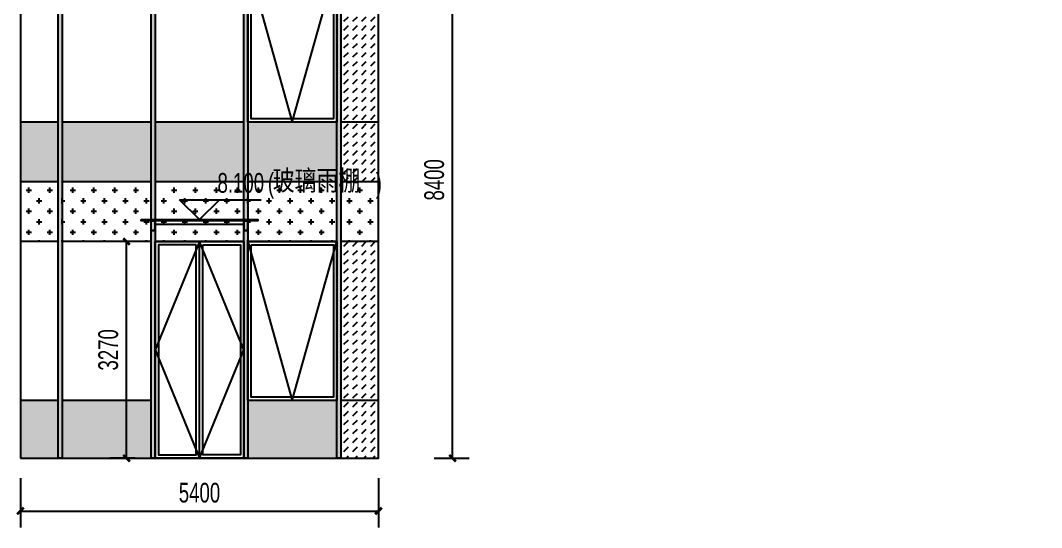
# Model space of a CAD drawing. Extents: x -3 to 440502, y -49243 to 59402.
# Drawn here: x 186296 to 201696, y 15893 to 23544 of the extents above; entities that cross this region are included whole.
import ezdxf

# ---------------------------------------------------------------- set-up
doc = ezdxf.new("R2010")
doc.units = 0
doc.header["$LTSCALE"] = 1000
doc.header["$MEASUREMENT"] = 0
for name, color, linetype in [('01-标注_尺寸', 124, 'Continuous'), ('01-标注_标高', 200, 'Continuous'), ('02-TEXT_标注', 130, 'Continuous'), ('05-填充_156', 156, 'Continuous'), ('05-填充_18', 18, 'Continuous'), ('05-填充_天正', 26, 'Continuous'), ('A-C_窗', 140, 'Continuous'), ('D_玻璃', 152, 'Continuous'), ('D_铝板', 181, 'Continuous'), ('E-立面', 255, 'Continuous')]:
    doc.layers.add(name, color=color, linetype=linetype)
doc.styles.add('_TCH_DIM', font='ros.shx', dxfattribs={"bigfont": 'jd.shx'})
doc.styles.add('_TCH_DIM_T3', font='ros.shx', dxfattribs={"width": 0.705882, "bigfont": 'jd.shx'})
doc.dimstyles.new('_TCH_ARCH&&100', dxfattribs={"dimtxt": 297.5, "dimasz": 100, "dimexe": 250, "dimexo": 300, "dimgap": 126.25, "dimtad": 1, "dimdec": 0, "dimzin": 0, "dimdsep": 46, "dimtxsty": '_TCH_DIM_T3', "dimblk": 'ARCHTICK', "dimcen": 0.09, "dimclrt": 7, "dimazin": 2, "dimtfac": 1, "dimtdec": 0, "dimtix": 1, "dimtmove": 2, "dimatfit": 3, "dimfxl": 0, "dimtolj": 1, "dimtzin": 0, "dimarcsym": 0})
pattern_1 = [(360, (199688.71, -76172.83), (158.75, 158.75), [79.375, -238.125]), (90, (199728.4, -76212.51), (-158.75, 158.75), [79.375, -238.125])]

# ---------------------------------------------------------------- blocks, each defined once
blk = doc.blocks.new('A$C2DDF4F07')
at = {"layer": 'A-C_窗'}
for points in [[(0, 2400), (1340, 2400), (1340, 0), (0, 0)], [(50, 2350), (1290, 2350), (1290, 50), (50, 50)]]:
    blk.add_lwpolyline(points, close=True, dxfattribs=at)
blk.add_lwpolyline([(0, 2400), (670, 0), (1340, 2400)], dxfattribs=at)
blk = doc.blocks.new('A$C45C43561')
at = {"layer": 'A-C_窗'}
for points in [[(60, -1000), (60, 2270), (1400, 2270), (1400, -1000)], [(730, 2270), (60, 2270), (60, -1000), (730, -1000)], [(680, 2220), (110, 2220), (110, -950), (680, -950)], [(780, 2220), (1350, 2220), (1350, -950), (780, -950)]]:
    blk.add_lwpolyline(points, close=True, dxfattribs=at)
blk.add_lwpolyline([(730, 2270), (60, 635), (730, -1000), (1400, 635), (730, 2270)], dxfattribs=at)
blk = doc.blocks.new('yp')
at = {"layer": 'D_玻璃'}
blk.add_lwpolyline([(-1610, 168), (150, 168), (150, 150), (-1610, 150)], close=True, dxfattribs=at)
at = {"layer": 'D_铝板'}
blk.add_line((-1400, 100), (-60, 100), dxfattribs=at)
for points in [[(-1460, 150), (-1400, 150), (-1400, 0), (-1460, 0), (-1460, 150)], [(-60, 150), (0, 150), (0, 0), (-60, 0), (-60, 150)]]:
    blk.add_lwpolyline(points, dxfattribs=at)
for points in [[(-1457, 147), (-1403, 147), (-1403, 3), (-1457, 3)], [(-57, 147), (-3, 147), (-3, 3), (-57, 3)]]:
    blk.add_lwpolyline(points, close=True, dxfattribs=at)
blk = doc.blocks.new('*U41')
at = {"layer": '05-填充_18'}
h = blk.add_hatch(color=256, dxfattribs=at)
h.dxf.hatch_style = 1
h.paths.add_polyline_path([(60, -14090), (0, -14090), (0, 310), (60, 310)])
blk.add_lwpolyline([(60, -14090), (0, -14090), (0, 310), (60, 310)], close=True)
blk = doc.blocks.new('*U39')
at = {"layer": '05-填充_18'}
h = blk.add_hatch(color=256, dxfattribs=at)
h.dxf.hatch_style = 1
h.paths.add_polyline_path([(60, -14090), (0, -14090), (0, 310), (60, 310)])
blk.add_lwpolyline([(60, -14090), (0, -14090), (0, 310), (60, 310)], close=True)
blk = doc.blocks.new('_ArchTick')
at = {"color": 0, "linetype": 'ByBlock', "const_width": 0.4}
blk.add_lwpolyline([(-0.5, -0.5), (0.5, 0.5)], dxfattribs=at)
blk = doc.blocks.new('*D542')
at = {"layer": '01-标注_尺寸', "color": 0, "lineweight": -2, "transparency": 16777216}
for p, q in [((188026, 20209), (187646, 20209)), ((187896, 16939), (187896, 20209)), ((188026, 16939), (187646, 16939))]:
    blk.add_line(p, q, dxfattribs=at)
at = {"layer": 'Defpoints', "color": 0, "transparency": 16777216}
for p in [(187896, 20209), (188326, 20209), (188326, 16939)]:
    blk.add_point(p, dxfattribs=at)
at = {"layer": '01-标注_尺寸', "color": 0, "lineweight": -2, "transparency": 16777216, "xscale": 100, "yscale": 100, "zscale": 100}
for p, rotation in [((187896, 20209), 90), ((187896, 16939), 270)]:
    blk.add_blockref('_ArchTick', p, dxfattribs=dict(at, rotation=rotation))
at = {"layer": '01-标注_尺寸', "color": 7, "transparency": 16777216, "insert": (187621, 18574), "char_height": 297.5, "attachment_point": 5, "rotation": 90, "style": '_TCH_DIM_T3'}
blk.add_mtext('\\A1;3270', dxfattribs=at)
blk = doc.blocks.new('*D552')
at = {"layer": '01-标注_尺寸', "color": 0, "lineweight": -2, "transparency": 16777216}
for p, q in [((192536, 25339), (193062, 25339)), ((192812, 16939), (192812, 25339)), ((192536, 16939), (193062, 16939))]:
    blk.add_line(p, q, dxfattribs=at)
at = {"layer": 'Defpoints', "color": 0, "transparency": 16777216}
for p in [(192236, 25339), (192812, 25339), (192236, 16939)]:
    blk.add_point(p, dxfattribs=at)
at = {"layer": '01-标注_尺寸', "color": 0, "lineweight": -2, "transparency": 16777216, "xscale": 100, "yscale": 100, "zscale": 100}
for p, rotation in [((192812, 25339), 90), ((192812, 16939), 270)]:
    blk.add_blockref('_ArchTick', p, dxfattribs=dict(at, rotation=rotation))
at = {"layer": '01-标注_尺寸', "color": 7, "transparency": 16777216, "insert": (192537, 21139), "char_height": 297.5, "attachment_point": 5, "rotation": 90, "style": '_TCH_DIM_T3'}
blk.add_mtext('\\A1;8400', dxfattribs=at)
blk = doc.blocks.new('*D1070')
at = {"layer": '01-标注_尺寸', "color": 0, "lineweight": -2, "transparency": 16777216}
for p, q in [((186296, 16639), (186296, 15893)), ((191696, 16639), (191696, 15893)), ((186296, 16143), (191696, 16143))]:
    blk.add_line(p, q, dxfattribs=at)
at = {"layer": 'Defpoints', "color": 0, "transparency": 16777216}
for p in [(186296, 16939), (191696, 16939), (191696, 16143)]:
    blk.add_point(p, dxfattribs=at)
at = {"layer": '01-标注_尺寸', "color": 0, "lineweight": -2, "transparency": 16777216, "xscale": 100, "yscale": 100, "zscale": 100, "rotation": 180}
blk.add_blockref('_ArchTick', (186296, 16143), dxfattribs=at)
at = {"layer": '01-标注_尺寸', "color": 0, "lineweight": -2, "transparency": 16777216, "xscale": 100, "yscale": 100, "zscale": 100}
blk.add_blockref('_ArchTick', (191696, 16143), dxfattribs=at)
at = {"layer": '01-标注_尺寸', "color": 7, "transparency": 16777216, "insert": (188996, 16418), "char_height": 297.5, "attachment_point": 5, "style": '_TCH_DIM_T3'}
blk.add_mtext('\\A1;5400', dxfattribs=at)

msp = doc.modelspace()

# ---------------------------------------------------------------- hatches: boundary and pattern name
at = {"layer": '05-填充_156'}
h = msp.add_hatch(dxfattribs=at)
h.set_pattern_fill('DASH', color=256, scale=100, angle=225)
h.set_pattern_definition([(45, (198718.71, -71972.825), (4e-14, 134.70384), [95.25, -95.25])])
h.paths.add_polyline_path([(191695.7, 24409.3), (191125.7, 24409.3), (191125.7, 21109.3), (191695.7, 21109.3)])
h = msp.add_hatch(dxfattribs=at)
h.set_pattern_fill('CROSS', color=136, scale=100, angle=180)
h.set_pattern_definition([(360, (196858.71, -76172.83), (158.75, 158.75), [79.375, -238.125]), (90, (196898.4, -76212.51), (-158.75, 158.75), [79.375, -238.125])])
h.paths.add_polyline_path([(186865.7, 21109.3), (186295.7, 21109.3), (186295.7, 20209.3), (186865.7, 20209.3)])
h = msp.add_hatch(dxfattribs=at)
h.set_pattern_fill('CROSS', color=136, scale=100, angle=180)
h.set_pattern_definition([(360, (196888.71, -76172.83), (158.75, 158.75), [79.375, -238.125]), (90, (196928.4, -76212.51), (-158.75, 158.75), [79.375, -238.125])])
h.paths.add_polyline_path([(188265.7, 21109.3), (186925.7, 21109.3), (186925.7, 20209.3), (188265.7, 20209.3)])
h = msp.add_hatch(dxfattribs=at)
h.set_pattern_fill('CROSS', color=136, scale=100, angle=180)
h.set_pattern_definition(pattern_1)
h.paths.add_polyline_path([(189665.7, 21109.3), (188325.7, 21109.3), (188325.7, 20209.3), (189665.7, 20209.3)])
h = msp.add_hatch(dxfattribs=at)
h.set_pattern_fill('CROSS', color=136, scale=100, angle=180)
h.set_pattern_definition(pattern_1)
h.paths.add_polyline_path([(191065.7, 21109.3), (189725.7, 21109.3), (189725.7, 20209.3), (191065.7, 20209.3)])
h = msp.add_hatch(dxfattribs=at)
h.set_pattern_fill('CROSS', color=136, scale=100, angle=180)
h.set_pattern_definition([(360, (202488.71, -76172.83), (158.75, 158.75), [79.375, -238.125]), (90, (202528.4, -76212.51), (-158.75, 158.75), [79.375, -238.125])])
h.paths.add_polyline_path([(191695.7, 21109.3), (191125.7, 21109.3), (191125.7, 20209.3), (191695.7, 20209.3)])
h = msp.add_hatch(dxfattribs=at)
h.set_pattern_fill('DASH', color=256, scale=100, angle=225)
h.set_pattern_definition([(45, (198718.71, -76172.825), (4e-14, 134.70384), [95.25, -95.25])])
h.paths.add_polyline_path([(191695.7, 20209.3), (191125.7, 20209.3), (191125.7, 16939.3), (191695.7, 16939.3)])
at = {"layer": '05-填充_天正'}
h = msp.add_hatch(dxfattribs=at)
h.set_pattern_fill('AR-CONC', color=256, scale=200)
h.set_pattern_definition([(50, (0, 0), (364.36934, -31.87817), [38.1, -419.1]), (355, (0, 0), (-70.48565, 382.1133), [30.48, -335.28]), (100.451, (30.36, -2.66), (293.885, 350.2334), [32.38, -356.18]), (46.1842, (0, 101.6), (542.1581, -84.0847), [57.15, -628.65]), (96.6356, (45.2, 94.6), (474.8085, 494.8511), [48.57, -534.27]), (351.184, (0, 101.6), (474.8092, 494.8502), [45.72, -502.92]), (21, (50.8, 76.2), (303.22976, -204.53104), [38.1, -419.1]), (326, (50.8, 76.2), (123.60406, 368.3759), [30.48, -335.28]), (71.4514, (76.07, 59.16), (426.833, 163.8457), [32.38, -356.18]), (37.5, (0, 0), (6.17721, 169.11008), [0, -331.216, 0, -340.36, 0, -336.55]), (7.5, (0, 0), (133.63933, 200.36115), [0, -194.056, 0, -323.596, 0, -128.27]), (327.5, (-113.28, 0), (271.18119, -11.45749), [0, -127, 0, -396.24, 0, -525.78]), (317.5, (-164.08, 0), (296.25836, 50.85298), [0, -165.1, 0, -263.144, 0, -373.38])])
h.paths.add_polyline_path([(189725.7, 16939.3), (191065.7, 16939.3), (191065.7, 17809.3), (189725.7, 17809.3)])
h.paths.add_polyline_path([(186925.7, 17809.3), (188265.7, 17809.3), (188265.7, 16939.3), (186925.7, 16939.3)])
h.paths.add_polyline_path([(186295.7, 16939.3), (186865.7, 16939.3), (186865.7, 17809.3), (186295.7, 17809.3)])
h.paths.add_polyline_path([(189725.7, 22009.3), (191065.7, 22009.3), (191065.7, 21109.3), (189725.7, 21109.3)])
h.paths.add_polyline_path([(188325.7, 21109.3), (189665.7, 21109.3), (189665.7, 22009.3), (188325.7, 22009.3)])
h.paths.add_polyline_path([(186925.7, 22009.3), (188265.7, 22009.3), (188265.7, 21109.3), (186925.7, 21109.3)])
h.paths.add_polyline_path([(186295.7, 21109.3), (186865.7, 21109.3), (186865.7, 22009.3), (186295.7, 22009.3)])
h.paths.add_polyline_path([(198125.7, 25339.3), (199465.7, 25339.3), (199465.7, 26209.3), (198125.7, 26209.3)])
h.paths.add_polyline_path([(196725.7, 25339.3), (198065.7, 25339.3), (198065.7, 26209.3), (196725.7, 26209.3)])
h.paths.add_polyline_path([(193925.7, 25339.3), (195265.7, 25339.3), (195265.7, 26209.3), (193925.7, 26209.3)])
h.paths.add_polyline_path([(189725.7, 26209.3), (191065.7, 26209.3), (191065.7, 25309.3), (189725.7, 25309.3)])
h.paths.add_polyline_path([(188325.7, 25309.3), (189665.7, 25309.3), (189665.7, 26209.3), (188325.7, 26209.3)])
h.paths.add_polyline_path([(186925.7, 26209.3), (188265.7, 26209.3), (188265.7, 25309.3), (186925.7, 25309.3)])
h.paths.add_polyline_path([(186295.7, 25309.3), (186865.7, 25309.3), (186865.7, 26209.3), (186295.7, 26209.3)])

# ---------------------------------------------------------------- linework, layer by layer
at = {"layer": '01-标注_标高'}
for p, q in [((188995.7, 20539.3), (188695.7, 20839.3)), ((188695.7, 20839.3), (189927.6, 20839.3)), ((188995.7, 20539.3), (189295.7, 20839.3))]:
    msp.add_line(p, q, dxfattribs=at)
at = {"layer": 'A-C_窗'}
for points in [[(186865.7, 22009.3), (186295.7, 22009.3)], [(188265.7, 22009.3), (186925.7, 22009.3)], [(189665.7, 22009.3), (188325.7, 22009.3)], [(191695.7, 22009.3), (191125.7, 22009.3)], [(186865.7, 21109.3), (186295.7, 21109.3)], [(188265.7, 21109.3), (186925.7, 21109.3)], [(189665.7, 21109.3), (188325.7, 21109.3)], [(191065.7, 21109.3), (189725.7, 21109.3)], [(191695.7, 21109.3), (191125.7, 21109.3)], [(186865.7, 20209.3), (186295.7, 20209.3)], [(188265.7, 20209.3), (186925.7, 20209.3)], [(189665.7, 20209.3), (188325.7, 20209.3)], [(191065.7, 20209.3), (189725.7, 20209.3)], [(191695.7, 20209.3), (191125.7, 20209.3)], [(186865.7, 17809.3), (186295.7, 17809.3)], [(188265.7, 17809.3), (186925.7, 17809.3)], [(191695.7, 17809.3), (191125.7, 17809.3)]]:
    msp.add_lwpolyline(points, dxfattribs=at)
at = {"layer": 'E-立面'}
msp.add_line((186295.7, 31339.3), (186295.7, 16939.3), dxfattribs=at)
msp.add_lwpolyline([(186295.7, 16939.3), (191695.7, 16939.3), (191695.7, 26639.3), (192315.7, 26599.3), (192315.7, 26429.3), (192235.7, 26429.3), (192235.7, 24739.3), (201695.7, 24739.3), (201695.7, 31339.3)], dxfattribs=at)

# ---------------------------------------------------------------- block references
at = {"layer": 'A-C_窗'}
for name, p in [('A$C2DDF4F07', (189725.7, 22009.3)), ('A$C45C43561', (188265.7, 17939.3)), ('A$C2DDF4F07', (189725.7, 17809.3))]:
    msp.add_blockref(name, p, dxfattribs=at)
at = {"layer": 'D_铝板'}
for name, p in [('*U41', (186865.7, 31029.4)), ('*U41', (188265.7, 31029.4)), ('*U41', (189665.7, 31029.4)), ('*U39', (191065.7, 31029.4)), ('yp', (189725.7, 20371.8))]:
    msp.add_blockref(name, p, dxfattribs=at)

# ---------------------------------------------------------------- texts
at = {"layer": '02-TEXT_标注', "style": '_TCH_DIM', "width": 0.705882}
for s, p in [('(', (190027.6, 20944.3)), (')', (191653, 20944.3)), ('8.100', (189267.6, 20944.3))]:
    msp.add_text(s, height=297.5, dxfattribs=at).set_placement(p)
at = {"layer": '02-TEXT_标注', "style": '_TCH_DIM'}
msp.add_text('玻璃雨棚', height=347.29, dxfattribs=at).set_placement((190101.1, 20944.3))

# ---------------------------------------------------------------- dimensions: what is measured, and where the dimension line sits
at = {"layer": '01-标注_尺寸'}
for p1, p2, distance, picture, middle in [((192235.7, 16939.3), (192235.7, 25339.3), -576.4, '*D552', (192537.1, 21139.3)), ((188325.7, 16939.3), (188325.7, 20209.3), 429.2, '*D542', (187621.5, 18574.3)), ((186295.7, 16939.3), (191695.7, 16939.3), -796.4, '*D1070', (188995.7, 16417.9))]:
    dim = msp.add_aligned_dim(p1=p1, p2=p2, distance=distance, dimstyle='_TCH_ARCH&&100', dxfattribs=at)
    dim.commit()
    dim.dimension.update_dxf_attribs({"geometry": picture, "text_midpoint": middle})

doc.saveas('drawing.dxf')
